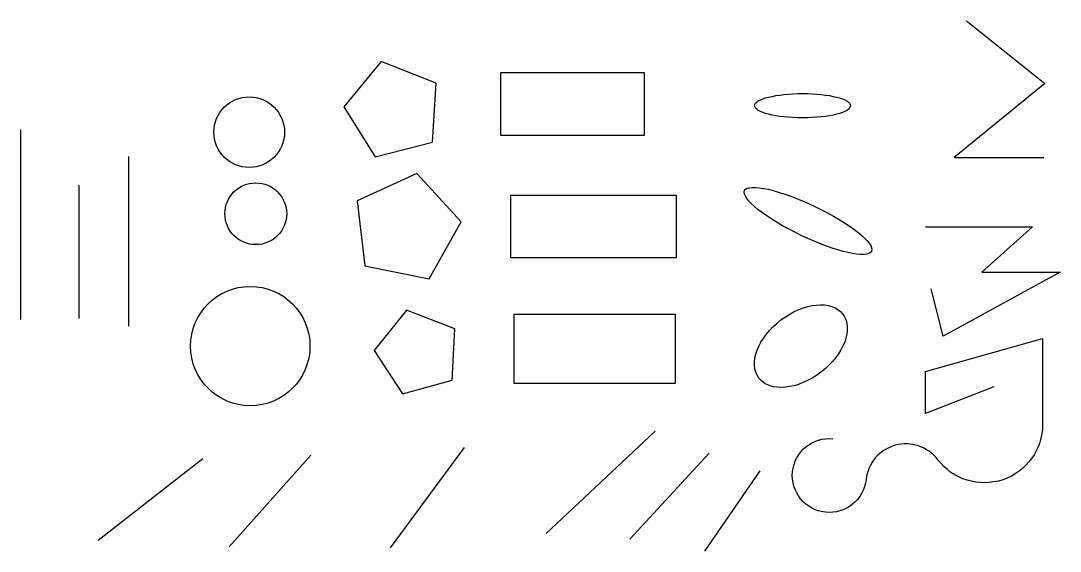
# Model space of a CAD drawing. Header units: millimetres. Extents: x 30 to 465, y 52 to 274.
import ezdxf

# ---------------------------------------------------------------- set-up
doc = ezdxf.new("R2010")
doc.units = ezdxf.units.MM
for name, color, linetype in [('Capa1', 10, 'Continuous'), ('Capa2', 180, 'Continuous'), ('Capa3', 50, 'Continuous'), ('Capa4', 90, 'Continuous'), ('Capa5', 210, 'Continuous')]:
    doc.layers.add(name, color=color, linetype=linetype)

msp = doc.modelspace()

# ---------------------------------------------------------------- linework, layer by layer
for p, q in [((29.79, 148.56), (29.79, 228)), ((75.07, 145.79), (75.07, 216.91)), ((54.28, 149.02), (54.28, 204.91)), ((62.13, 56.19), (106.03, 90.37))]:
    msp.add_line(p, q)
at = {"layer": 'Capa1'}
msp.add_line((117.12, 53.42), (151.32, 91.75), dxfattribs=at)
for centre, radius in [((125.44, 227.07), 14.79), ((128.21, 192.9), 12.93), ((125.9, 137.47), 25)]:
    msp.add_circle(centre, radius, dxfattribs=at)
at = {"layer": 'Capa2'}
msp.add_line((184.59, 52.96), (215.54, 94.98), dxfattribs=at)
for points in [[(202.14, 222.92), (203.71, 247.55), (180.76, 256.65), (165.02, 237.64), (178.23, 216.79)], [(200.76, 165.65), (214.26, 189.56), (195.69, 209.78), (170.72, 198.38), (173.85, 171.1)], [(210.46, 123.16), (211.55, 144.76), (191.34, 152.46), (177.76, 135.63), (189.58, 117.51)]]:
    msp.add_lwpolyline(points, close=True, dxfattribs=at)
at = {"layer": 'Capa3'}
msp.add_line((249.74, 58.96), (295.48, 101.91), dxfattribs=at)
for points in [[(230.79, 252.01), (290.86, 252.01), (290.86, 225.69), (230.79, 225.69)], [(234.95, 200.75), (304.26, 200.75), (304.26, 174.42), (234.95, 174.42)], [(236.34, 150.87), (303.8, 150.87), (303.8, 121.77), (236.34, 121.77)]]:
    msp.add_lwpolyline(points, close=True, dxfattribs=at)
at = {"layer": 'Capa4'}
msp.add_line((284.86, 56.65), (318.13, 92.67), dxfattribs=at)
for centre, major_axis, ratio in [((357.17, 238.16), (-20.1, 0), 0.252751), ((359.48, 189.9), (-26.57, 12.7), 0.227405), ((356.48, 137.47), (17.56, 13.39), 0.624028)]:
    msp.add_ellipse(centre, major_axis=major_axis, ratio=ratio, dxfattribs=at)
at = {"layer": 'Capa5'}
msp.add_line((316.28, 51.57), (339.38, 85.28), dxfattribs=at)
for points in [[(425.79, 273.72), (458.6, 247.4), (420.71, 216.45), (458.14, 216.45)], [(408.69, 187.36), (453.52, 187.36), (432.26, 168.42), (465.07, 168.42), (416.09, 141.63), (411, 161.49)]]:
    msp.add_lwpolyline(points, dxfattribs=at)
msp.add_lwpolyline([(437.34, 120.39), (408.69, 109.3), (408.69, 126.85), (457.67, 140.71), (457.67, 104.68, -0.718476), (413.78, 89.9, 0.677775), (383.74, 81.59, -2.395232), (369.88, 98.68, 0.049173)], format="xyb", dxfattribs=at)

doc.saveas('drawing.dxf')
